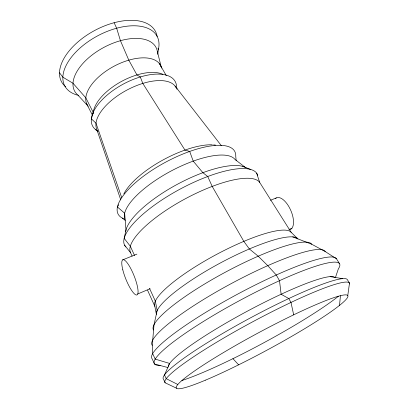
<?xml version="1.0" encoding="UTF-8"?>
<svg xmlns="http://www.w3.org/2000/svg" width="409" height="409" viewBox="0 0 409 409"><rect width="100%" height="100%" fill="white"/><g stroke="black" fill="none" stroke-linecap="round" stroke-linejoin="round"><path stroke-width="0.61" d="M339.521 305.385L340.436 295.738M347.762 295.564L349.501 283.135L347.43 279.741A104.586 12.413 -28.3 0 0 248.007 319.194A104.586 12.413 -28.3 0 0 163.488 379.23L165.175 382.814L176.437 388.161M157.695 54.295L158.416 49.499L158.012 48.339M335.38 277.701L338.34 268.918A105.231 15.072 -28.3 0 0 238.396 301.228A105.231 15.072 -28.3 0 0 160.205 365.339M334.705 277.374A94.612 12.244 -28.3 0 0 254.464 307.415A94.612 12.244 -28.3 0 0 169.648 363.458L164.474 374.946L166.228 378.657L177.823 384.501M118.666 204.786L117.424 207.01L124.658 213.212L125.967 230.052L124.178 238.375L130.328 246.244L134.541 255.487M137.761 293.964L150.067 288.718M288.984 229.51L291.914 228.263M122.72 259.848L136.903 254.132M270.421 200.292L276.331 197.91M330.109 276.617L342.502 278.636M167.971 367.563L154.566 364.02L152.102 358.765A104.908 15.869 -28.3 0 1 235.206 295.436A104.908 15.869 -28.3 0 1 336.561 258.871L339.603 263.846M169.648 363.458L155.216 359.112L152.649 353.667L152.726 340.048L154.019 324.741L157.184 310.446L155.333 301.116L149.541 288.406M292.721 236.888L311.74 244.245L325.227 251.55L336.561 258.871M242.772 166.381L250.651 169.454M246.003 167.946L234.955 159.408A62.715 21.319 -28.3 0 0 169.454 171.903A62.715 21.319 -28.3 0 0 124.955 219.398M122.378 218.104L125.231 220.4M95.752 129.699L98.134 131.754M256.647 173.165L259.643 182.332L291.172 232.343L297.931 238.928A80.399 16.166 -28.3 0 0 224.965 260.543A80.399 16.166 -28.3 0 0 156.432 312.456M77.935 95.123L88.186 106.253M232.946 358.667L238.621 364.833M124.551 245.129L130.527 252.634L132.097 256.1M175.078 86.043L221.366 145.696M59.499 72.761L62.853 77.178L72.996 83.267L85.813 97.828L93.257 112.485L91.35 118.84L95.987 123.165L121.662 197.481M159.433 63.666L166.264 75.619M86.585 103.646L92.516 115.358M114.126 22.725L116.662 28.221L120.435 40.695L128.799 60.154L136.943 74.939L140.302 76.953L142.797 83.421L184.97 150.083L189.704 151.427L193.206 161.12L202.869 172.69L207.726 176.509L212.199 186.407L243.83 241.371L249.357 248.963L258.222 256.198L267.747 265.656L276.269 274.996L279.505 280.686L281.126 294.245L288.774 298.55L290.983 302.435L293.682 314.833M147.531 290.17L154.853 306.341L156.396 314.357M120.773 199.899L96.657 129.024A44.821 21.058 -28.3 0 1 127.715 89.653A44.821 21.058 -28.3 0 1 176.09 87.587M157.368 51.498L161.494 68.119M176.954 89.244L176.463 85.461A46.917 22.408 -28.3 0 0 121.217 85.236A46.917 22.408 -28.3 0 0 97.178 130.66M236.151 160.548L235.753 156.264A66.202 23.272 -28.3 0 0 163.37 163.406A66.202 23.272 -28.3 0 0 123.38 218.57M338.412 296.274A104.801 11.861 -28.3 0 1 181.923 380.513M165.175 382.814A104.801 11.861 -28.3 0 1 253.171 321.546A104.801 11.861 -28.3 0 1 349.68 283.923M168.298 366.295A94.612 12.244 -28.3 0 1 169.121 364.261M152.209 345.303A98.411 16.498 -28.3 0 1 229.469 284.557A98.411 16.498 -28.3 0 1 325.227 251.55M153.503 330.043A90.016 16.692 -28.3 0 1 223.503 273.202A90.016 16.692 -28.3 0 1 311.74 244.245M154.853 306.341A77.582 16.57 -28.3 0 1 214.28 255.656A77.582 16.57 -28.3 0 1 291.172 232.343M130.527 252.634A73.543 21.728 -28.3 0 1 184.086 199.439A73.543 21.728 -28.3 0 1 259.643 182.332M125.829 246.944A75.251 23.221 -28.3 0 1 179.183 189.612A75.251 23.221 -28.3 0 1 257.731 175.349M125.691 231.387A69.658 22.152 -28.3 0 1 176.284 184.873A69.658 22.152 -28.3 0 1 244.127 166.826M123.84 193.912A58.001 20.859 -28.3 0 1 162.066 160.481A58.001 20.859 -28.3 0 1 212.271 144.812M213.61 144.893A58.001 20.859 -28.3 0 1 215.507 145.108M93.175 113.84A42.071 20.404 -28.3 0 1 120.108 82.204A42.071 20.404 -28.3 0 1 162.859 74.31M87.107 104.76A41.667 21.15 -28.3 0 1 114.791 65.818A41.667 21.15 -28.3 0 1 160.982 66.335M78.819 95.808A46.186 24.596 -28.3 0 1 103.063 47.833A46.186 24.596 -28.3 0 1 157.521 52.7M77.209 95.067A52.408 28.564 -28.3 0 1 95.921 36.784A52.408 28.564 -28.3 0 1 158.416 49.499M65.696 86.81A53.293 29.433 -28.3 0 1 93.763 30.982A53.293 29.433 -28.3 0 1 157.153 36.554M275.461 198.523A17.285 8.037 66.5 0 1 290.303 209.347A17.285 8.037 66.5 0 1 290.196 229.567M205.517 380.135A97.388 9.658 -28.3 0 0 346.311 299.168A97.388 9.658 -28.3 0 0 234.398 346.167A97.388 9.658 -28.3 0 0 205.517 380.135M122.797 269.822A18.942 4.438 68.2 0 0 136.913 294.955A18.942 4.438 68.2 0 0 130.057 267.276A18.942 4.438 68.2 0 0 122.797 269.822"/></g></svg>
